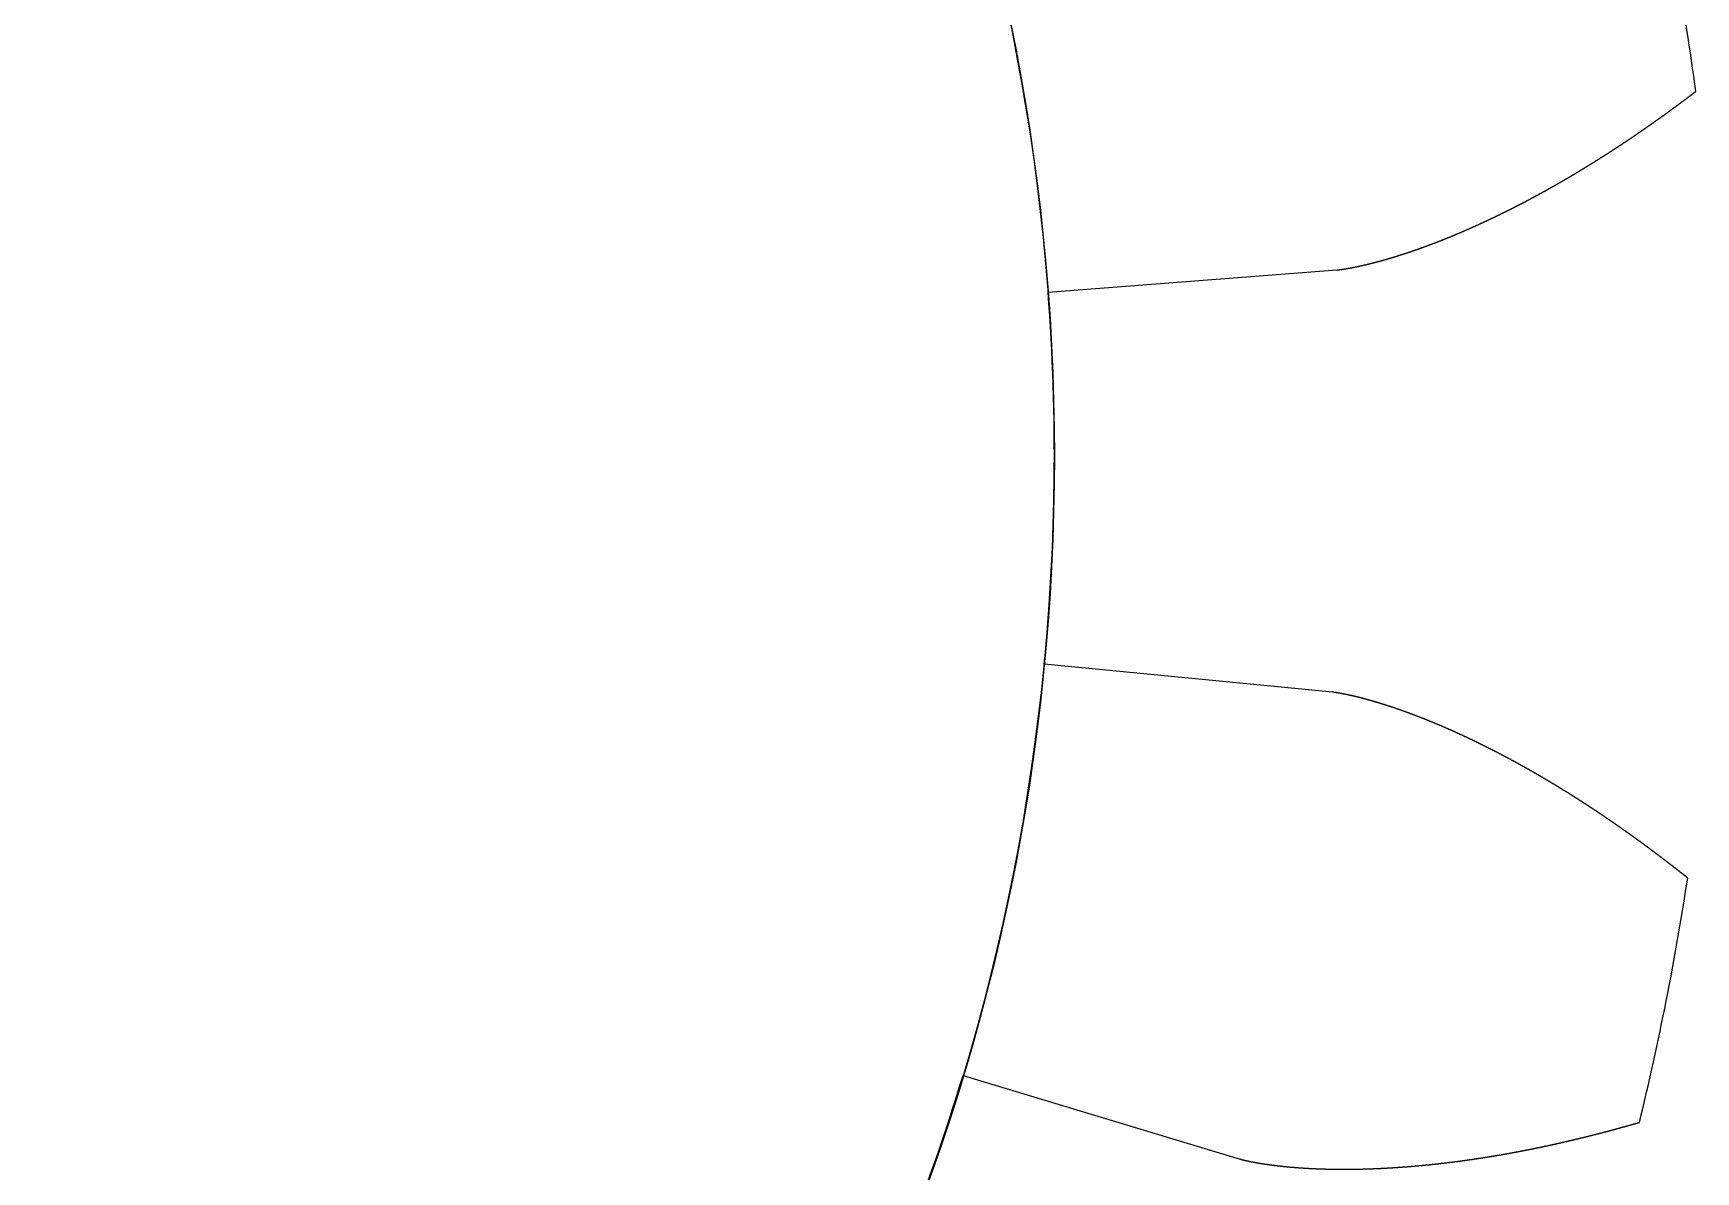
# Model space of a CAD drawing. Header units: centimetres. Extents: x -25.1 to 37.5, y -51.5 to 12.5.
# Drawn here: x 15.655 to 16.639, y -40.523 to -39.85 of the extents above; entities that cross this region are included whole.
import ezdxf

# ---------------------------------------------------------------- set-up
doc = ezdxf.new("R2010")
doc.units = ezdxf.units.CM
doc.header["$MEASUREMENT"] = 0
for name, color, linetype in [('robot assembler v21_Sketch67', 7, 'Continuous'), ('robot assembler v21_Sketch68', 7, 'Continuous'), ('robot assembler v21_Sketch69', 7, 'Continuous'), ('robot assembler v21_Sketch72', 7, 'Continuous')]:
    doc.layers.add(name, color=color, linetype=linetype)

msp = doc.modelspace()

# ---------------------------------------------------------------- linework, layer by layer
at = {"layer": 'robot assembler v21_Sketch67'}
for p, q in [((16.25603, -40.00292, 50.1), (16.42689, -39.98981, 50.1)), ((16.42689, -39.98981, 50.1), (16.42699, -39.9898, 50.1)), ((16.42433, -40.23965, 50.1), (16.25377, -40.22303, 50.1)), ((16.42443, -40.23966, 50.1), (16.42433, -40.23965, 50.1)), ((16.20567, -40.46646, 50.1), (16.36974, -40.51596, 50.1)), ((16.36974, -40.51596, 50.1), (16.36983, -40.51599, 50.1))]:
    msp.add_line(p, q, dxfattribs=at)
msp.add_circle((14.991, -40.1, 50.1), 1.26875, dxfattribs=at)
for radius, start, end in [(1.6625, 7.45983, 12.54017), (1.26875, 354.43534, 4.38819), (1.6625, 346.28336, 351.3637), (1.26875, 333.25887, 343.21172)]:
    msp.add_arc((14.991, -40.1, 50.1), radius, start, end, dxfattribs=at)
for points in [[(16.42699, -39.9898, 50.1), (16.427, -39.9898, 50.1), (16.42703, -39.9898, 50.1), (16.42707, -39.9898, 50.1), (16.42713, -39.98979, 50.1), (16.42722, -39.98978, 50.1), (16.42733, -39.98977, 50.1), (16.42745, -39.98976, 50.1), (16.42759, -39.98974, 50.1), (16.42774, -39.98973, 50.1), (16.4279, -39.98971, 50.1), (16.42808, -39.98969, 50.1), (16.42826, -39.98967, 50.1), (16.42847, -39.98964, 50.1), (16.42868, -39.98961, 50.1), (16.42891, -39.98959, 50.1), (16.42915, -39.98955, 50.1), (16.4294, -39.98952, 50.1), (16.42966, -39.98948, 50.1), (16.42994, -39.98944, 50.1), (16.43023, -39.9894, 50.1), (16.43052, -39.98936, 50.1), (16.43083, -39.98931, 50.1), (16.43115, -39.98926, 50.1), (16.43149, -39.98921, 50.1), (16.43183, -39.98916, 50.1), (16.43218, -39.9891, 50.1), (16.43255, -39.98904, 50.1), (16.43292, -39.98898, 50.1), (16.43331, -39.98891, 50.1), (16.4337, -39.98884, 50.1), (16.4341, -39.98877, 50.1), (16.43452, -39.98869, 50.1), (16.43494, -39.98862, 50.1), (16.43538, -39.98853, 50.1), (16.43582, -39.98845, 50.1), (16.43628, -39.98836, 50.1), (16.43674, -39.98827, 50.1), (16.43721, -39.98818, 50.1), (16.43769, -39.98808, 50.1), (16.43818, -39.98798, 50.1), (16.43868, -39.98788, 50.1), (16.43919, -39.98777, 50.1), (16.4397, -39.98766, 50.1), (16.44023, -39.98755, 50.1), (16.44076, -39.98743, 50.1), (16.4413, -39.98731, 50.1), (16.44185, -39.98719, 50.1), (16.44241, -39.98706, 50.1), (16.44297, -39.98693, 50.1), (16.44355, -39.9868, 50.1), (16.44413, -39.98666, 50.1), (16.44472, -39.98652, 50.1), (16.44532, -39.98638, 50.1), (16.44592, -39.98623, 50.1), (16.44654, -39.98608, 50.1), (16.44716, -39.98593, 50.1), (16.44778, -39.98577, 50.1), (16.44842, -39.98561, 50.1), (16.44906, -39.98544, 50.1), (16.44971, -39.98527, 50.1), (16.45037, -39.9851, 50.1), (16.45103, -39.98492, 50.1), (16.4517, -39.98474, 50.1), (16.45238, -39.98456, 50.1), (16.45307, -39.98437, 50.1), (16.45376, -39.98418, 50.1), (16.45446, -39.98398, 50.1), (16.45516, -39.98378, 50.1), (16.45587, -39.98358, 50.1), (16.45659, -39.98337, 50.1), (16.45731, -39.98316, 50.1), (16.45804, -39.98294, 50.1), (16.45878, -39.98273, 50.1), (16.45952, -39.9825, 50.1), (16.46027, -39.98228, 50.1), (16.46103, -39.98205, 50.1), (16.46179, -39.98181, 50.1), (16.46256, -39.98157, 50.1), (16.46333, -39.98133, 50.1), (16.46411, -39.98108, 50.1), (16.4649, -39.98083, 50.1), (16.46569, -39.98058, 50.1), (16.46649, -39.98032, 50.1), (16.46729, -39.98006, 50.1), (16.4681, -39.97979, 50.1), (16.46891, -39.97952, 50.1), (16.46973, -39.97925, 50.1), (16.47055, -39.97897, 50.1), (16.47138, -39.97869, 50.1), (16.47222, -39.9784, 50.1), (16.47306, -39.97811, 50.1), (16.47391, -39.97782, 50.1), (16.47476, -39.97752, 50.1), (16.47561, -39.97721, 50.1), (16.47648, -39.97691, 50.1), (16.47734, -39.9766, 50.1), (16.47821, -39.97628, 50.1), (16.47909, -39.97596, 50.1), (16.47997, -39.97564, 50.1), (16.48086, -39.97531, 50.1), (16.48175, -39.97498, 50.1), (16.48265, -39.97464, 50.1), (16.48355, -39.9743, 50.1), (16.48445, -39.97396, 50.1), (16.48536, -39.97361, 50.1), (16.48628, -39.97325, 50.1), (16.4872, -39.9729, 50.1), (16.48812, -39.97254, 50.1), (16.48905, -39.97217, 50.1), (16.48998, -39.9718, 50.1), (16.49092, -39.97142, 50.1), (16.49186, -39.97105, 50.1), (16.49281, -39.97066, 50.1), (16.49376, -39.97028, 50.1), (16.49471, -39.96988, 50.1), (16.49567, -39.96949, 50.1), (16.49663, -39.96909, 50.1), (16.4976, -39.96868, 50.1), (16.49857, -39.96828, 50.1), (16.49955, -39.96786, 50.1), (16.50053, -39.96745, 50.1), (16.50151, -39.96702, 50.1), (16.5025, -39.9666, 50.1), (16.50349, -39.96617, 50.1), (16.50448, -39.96573, 50.1), (16.50548, -39.96529, 50.1), (16.50648, -39.96485, 50.1), (16.50749, -39.9644, 50.1), (16.5085, -39.96395, 50.1), (16.50951, -39.9635, 50.1), (16.51053, -39.96303, 50.1), (16.51155, -39.96257, 50.1), (16.51257, -39.9621, 50.1), (16.5136, -39.96163, 50.1), (16.51463, -39.96115, 50.1), (16.51567, -39.96067, 50.1), (16.51671, -39.96018, 50.1), (16.51775, -39.95969, 50.1), (16.51879, -39.95919, 50.1), (16.51984, -39.95869, 50.1), (16.52089, -39.95819, 50.1), (16.52195, -39.95768, 50.1), (16.52301, -39.95716, 50.1), (16.52407, -39.95665, 50.1), (16.52514, -39.95612, 50.1), (16.5262, -39.9556, 50.1), (16.52727, -39.95507, 50.1), (16.52835, -39.95453, 50.1), (16.52943, -39.95399, 50.1), (16.53051, -39.95344, 50.1), (16.53159, -39.9529, 50.1), (16.53268, -39.95234, 50.1), (16.53377, -39.95178, 50.1), (16.53486, -39.95122, 50.1), (16.53595, -39.95066, 50.1), (16.53705, -39.95008, 50.1), (16.53815, -39.94951, 50.1), (16.53926, -39.94893, 50.1), (16.54036, -39.94834, 50.1), (16.54147, -39.94775, 50.1), (16.54258, -39.94716, 50.1), (16.5437, -39.94656, 50.1), (16.54481, -39.94596, 50.1), (16.54593, -39.94535, 50.1), (16.54706, -39.94474, 50.1), (16.54818, -39.94413, 50.1), (16.54931, -39.94351, 50.1), (16.55044, -39.94288, 50.1), (16.55157, -39.94225, 50.1), (16.55271, -39.94162, 50.1), (16.55385, -39.94098, 50.1), (16.55499, -39.94034, 50.1), (16.55613, -39.93969, 50.1), (16.55727, -39.93904, 50.1), (16.55842, -39.93838, 50.1), (16.55957, -39.93772, 50.1), (16.56072, -39.93706, 50.1), (16.56188, -39.93639, 50.1), (16.56303, -39.93571, 50.1), (16.56419, -39.93503, 50.1), (16.56535, -39.93435, 50.1), (16.56651, -39.93366, 50.1), (16.56768, -39.93297, 50.1), (16.56885, -39.93227, 50.1), (16.57002, -39.93157, 50.1), (16.57119, -39.93087, 50.1), (16.57236, -39.93015, 50.1), (16.57354, -39.92944, 50.1), (16.57471, -39.92872, 50.1), (16.57589, -39.928, 50.1), (16.57708, -39.92727, 50.1), (16.57826, -39.92654, 50.1), (16.57944, -39.9258, 50.1), (16.58063, -39.92506, 50.1), (16.58182, -39.92431, 50.1), (16.58301, -39.92356, 50.1), (16.5842, -39.9228, 50.1), (16.5854, -39.92204, 50.1), (16.5866, -39.92128, 50.1), (16.58779, -39.92051, 50.1), (16.58899, -39.91974, 50.1), (16.59019, -39.91896, 50.1), (16.5914, -39.91818, 50.1), (16.5926, -39.91739, 50.1), (16.59381, -39.9166, 50.1), (16.59502, -39.9158, 50.1), (16.59623, -39.915, 50.1), (16.59744, -39.9142, 50.1), (16.59865, -39.91339, 50.1), (16.59987, -39.91258, 50.1), (16.60108, -39.91176, 50.1), (16.6023, -39.91093, 50.1), (16.60352, -39.91011, 50.1), (16.60474, -39.90927, 50.1), (16.60596, -39.90844, 50.1), (16.60718, -39.9076, 50.1), (16.60841, -39.90675, 50.1), (16.60964, -39.9059, 50.1), (16.61086, -39.90505, 50.1), (16.61209, -39.90419, 50.1), (16.61332, -39.90333, 50.1), (16.61455, -39.90246, 50.1), (16.61579, -39.90159, 50.1), (16.61702, -39.90071, 50.1), (16.61825, -39.89983, 50.1), (16.61949, -39.89894, 50.1), (16.62073, -39.89805, 50.1), (16.62197, -39.89716, 50.1), (16.62321, -39.89626, 50.1), (16.62445, -39.89535, 50.1), (16.62569, -39.89444, 50.1), (16.62693, -39.89353, 50.1), (16.62818, -39.89261, 50.1), (16.62942, -39.89169, 50.1), (16.63067, -39.89077, 50.1), (16.63192, -39.88984, 50.1), (16.63317, -39.8889, 50.1), (16.63442, -39.88796, 50.1), (16.63567, -39.88702, 50.1), (16.63692, -39.88607, 50.1), (16.63792, -39.88531, 50.1), (16.63867, -39.88473, 50.1), (16.63917, -39.88435, 50.1), (16.63942, -39.88416, 50.1)], [(16.63465, -40.34964, 50.1), (16.6344, -40.34945, 50.1), (16.6339, -40.34905, 50.1), (16.63316, -40.34846, 50.1), (16.63218, -40.34768, 50.1), (16.63095, -40.34671, 50.1), (16.62972, -40.34574, 50.1), (16.62849, -40.34477, 50.1), (16.62726, -40.34381, 50.1), (16.62603, -40.34286, 50.1), (16.6248, -40.3419, 50.1), (16.62358, -40.34096, 50.1), (16.62235, -40.34001, 50.1), (16.62113, -40.33908, 50.1), (16.6199, -40.33814, 50.1), (16.61868, -40.33721, 50.1), (16.61746, -40.33629, 50.1), (16.61624, -40.33537, 50.1), (16.61502, -40.33445, 50.1), (16.6138, -40.33354, 50.1), (16.61259, -40.33264, 50.1), (16.61137, -40.33173, 50.1), (16.61015, -40.33084, 50.1), (16.60894, -40.32994, 50.1), (16.60773, -40.32905, 50.1), (16.60652, -40.32817, 50.1), (16.60531, -40.32729, 50.1), (16.6041, -40.32642, 50.1), (16.60289, -40.32555, 50.1), (16.60169, -40.32468, 50.1), (16.60048, -40.32382, 50.1), (16.59928, -40.32296, 50.1), (16.59808, -40.32211, 50.1), (16.59688, -40.32126, 50.1), (16.59568, -40.32042, 50.1), (16.59448, -40.31958, 50.1), (16.59329, -40.31875, 50.1), (16.59209, -40.31792, 50.1), (16.5909, -40.31709, 50.1), (16.58971, -40.31627, 50.1), (16.58852, -40.31545, 50.1), (16.58733, -40.31464, 50.1), (16.58614, -40.31384, 50.1), (16.58496, -40.31303, 50.1), (16.58377, -40.31224, 50.1), (16.58259, -40.31144, 50.1), (16.58141, -40.31065, 50.1), (16.58023, -40.30987, 50.1), (16.57905, -40.30909, 50.1), (16.57788, -40.30831, 50.1), (16.5767, -40.30754, 50.1), (16.57553, -40.30678, 50.1), (16.57436, -40.30602, 50.1), (16.57319, -40.30526, 50.1), (16.57203, -40.30451, 50.1), (16.57086, -40.30376, 50.1), (16.5697, -40.30302, 50.1), (16.56854, -40.30228, 50.1), (16.56738, -40.30154, 50.1), (16.56623, -40.30081, 50.1), (16.56507, -40.30009, 50.1), (16.56392, -40.29937, 50.1), (16.56277, -40.29865, 50.1), (16.56162, -40.29794, 50.1), (16.56047, -40.29723, 50.1), (16.55933, -40.29653, 50.1), (16.55819, -40.29583, 50.1), (16.55705, -40.29514, 50.1), (16.55591, -40.29445, 50.1), (16.55477, -40.29377, 50.1), (16.55364, -40.29309, 50.1), (16.55251, -40.29241, 50.1), (16.55138, -40.29174, 50.1), (16.55025, -40.29108, 50.1), (16.54913, -40.29041, 50.1), (16.54801, -40.28976, 50.1), (16.54689, -40.2891, 50.1), (16.54577, -40.28846, 50.1), (16.54465, -40.28781, 50.1), (16.54354, -40.28717, 50.1), (16.54243, -40.28654, 50.1), (16.54132, -40.28591, 50.1), (16.54022, -40.28528, 50.1), (16.53912, -40.28466, 50.1), (16.53802, -40.28405, 50.1), (16.53692, -40.28344, 50.1), (16.53583, -40.28283, 50.1), (16.53474, -40.28223, 50.1), (16.53365, -40.28163, 50.1), (16.53256, -40.28103, 50.1), (16.53148, -40.28044, 50.1), (16.5304, -40.27986, 50.1), (16.52932, -40.27928, 50.1), (16.52824, -40.2787, 50.1), (16.52717, -40.27813, 50.1), (16.5261, -40.27757, 50.1), (16.52504, -40.277, 50.1), (16.52397, -40.27645, 50.1), (16.52291, -40.27589, 50.1), (16.52186, -40.27535, 50.1), (16.5208, -40.2748, 50.1), (16.51975, -40.27426, 50.1), (16.51871, -40.27373, 50.1), (16.51766, -40.2732, 50.1), (16.51662, -40.27267, 50.1), (16.51558, -40.27215, 50.1), (16.51455, -40.27163, 50.1), (16.51351, -40.27112, 50.1), (16.51249, -40.27061, 50.1), (16.51146, -40.27011, 50.1), (16.51044, -40.26961, 50.1), (16.50942, -40.26911, 50.1), (16.50841, -40.26862, 50.1), (16.5074, -40.26814, 50.1), (16.50639, -40.26765, 50.1), (16.50539, -40.26718, 50.1), (16.50438, -40.2667, 50.1), (16.50339, -40.26624, 50.1), (16.50239, -40.26577, 50.1), (16.50141, -40.26531, 50.1), (16.50042, -40.26486, 50.1), (16.49944, -40.26441, 50.1), (16.49846, -40.26396, 50.1), (16.49749, -40.26352, 50.1), (16.49652, -40.26308, 50.1), (16.49555, -40.26265, 50.1), (16.49459, -40.26222, 50.1), (16.49363, -40.2618, 50.1), (16.49267, -40.26138, 50.1), (16.49172, -40.26096, 50.1), (16.49078, -40.26055, 50.1), (16.48984, -40.26014, 50.1), (16.4889, -40.25974, 50.1), (16.48796, -40.25934, 50.1), (16.48703, -40.25895, 50.1), (16.48611, -40.25856, 50.1), (16.48519, -40.25818, 50.1), (16.48427, -40.2578, 50.1), (16.48336, -40.25742, 50.1), (16.48245, -40.25705, 50.1), (16.48155, -40.25668, 50.1), (16.48065, -40.25632, 50.1), (16.47976, -40.25596, 50.1), (16.47887, -40.2556, 50.1), (16.47798, -40.25525, 50.1), (16.47711, -40.25491, 50.1), (16.47623, -40.25457, 50.1), (16.47536, -40.25423, 50.1), (16.4745, -40.2539, 50.1), (16.47364, -40.25357, 50.1), (16.47278, -40.25324, 50.1), (16.47193, -40.25292, 50.1), (16.47109, -40.2526, 50.1), (16.47025, -40.25229, 50.1), (16.46941, -40.25198, 50.1), (16.46858, -40.25168, 50.1), (16.46776, -40.25138, 50.1), (16.46694, -40.25109, 50.1), (16.46612, -40.2508, 50.1), (16.46532, -40.25051, 50.1), (16.46451, -40.25023, 50.1), (16.46372, -40.24995, 50.1), (16.46293, -40.24967, 50.1), (16.46214, -40.2494, 50.1), (16.46136, -40.24914, 50.1), (16.46059, -40.24887, 50.1), (16.45982, -40.24862, 50.1), (16.45905, -40.24836, 50.1), (16.4583, -40.24811, 50.1), (16.45755, -40.24787, 50.1), (16.4568, -40.24762, 50.1), (16.45606, -40.24739, 50.1), (16.45533, -40.24715, 50.1), (16.45461, -40.24692, 50.1), (16.45389, -40.2467, 50.1), (16.45317, -40.24648, 50.1), (16.45247, -40.24626, 50.1), (16.45176, -40.24604, 50.1), (16.45107, -40.24583, 50.1), (16.45038, -40.24563, 50.1), (16.4497, -40.24543, 50.1), (16.44903, -40.24523, 50.1), (16.44836, -40.24503, 50.1), (16.4477, -40.24484, 50.1), (16.44705, -40.24466, 50.1), (16.4464, -40.24447, 50.1), (16.44576, -40.24429, 50.1), (16.44513, -40.24412, 50.1), (16.44451, -40.24395, 50.1), (16.44389, -40.24378, 50.1), (16.44328, -40.24362, 50.1), (16.44268, -40.24346, 50.1), (16.44208, -40.2433, 50.1), (16.4415, -40.24315, 50.1), (16.44092, -40.243, 50.1), (16.44035, -40.24285, 50.1), (16.43978, -40.24271, 50.1), (16.43923, -40.24257, 50.1), (16.43868, -40.24244, 50.1), (16.43814, -40.24231, 50.1), (16.43761, -40.24218, 50.1), (16.43709, -40.24206, 50.1), (16.43658, -40.24194, 50.1), (16.43607, -40.24182, 50.1), (16.43557, -40.24171, 50.1), (16.43509, -40.2416, 50.1), (16.43461, -40.24149, 50.1), (16.43414, -40.24139, 50.1), (16.43368, -40.24129, 50.1), (16.43323, -40.24119, 50.1), (16.43279, -40.2411, 50.1), (16.43235, -40.24101, 50.1), (16.43193, -40.24092, 50.1), (16.43152, -40.24084, 50.1), (16.43111, -40.24076, 50.1), (16.43072, -40.24068, 50.1), (16.43034, -40.24061, 50.1), (16.42996, -40.24054, 50.1), (16.4296, -40.24047, 50.1), (16.42925, -40.2404, 50.1), (16.42891, -40.24034, 50.1), (16.42858, -40.24028, 50.1), (16.42826, -40.24023, 50.1), (16.42795, -40.24017, 50.1), (16.42765, -40.24012, 50.1), (16.42737, -40.24008, 50.1), (16.42709, -40.24003, 50.1), (16.42683, -40.23999, 50.1), (16.42658, -40.23995, 50.1), (16.42634, -40.23991, 50.1), (16.42611, -40.23988, 50.1), (16.4259, -40.23985, 50.1), (16.4257, -40.23982, 50.1), (16.42551, -40.23979, 50.1), (16.42533, -40.23977, 50.1), (16.42517, -40.23975, 50.1), (16.42502, -40.23973, 50.1), (16.42489, -40.23971, 50.1), (16.42476, -40.2397, 50.1), (16.42466, -40.23968, 50.1), (16.42457, -40.23967, 50.1), (16.4245, -40.23967, 50.1), (16.42446, -40.23966, 50.1), (16.42444, -40.23966, 50.1), (16.42443, -40.23966, 50.1)], [(16.36983, -40.51599, 50.1), (16.36984, -40.51599, 50.1), (16.36986, -40.516, 50.1), (16.3699, -40.51601, 50.1), (16.36996, -40.51602, 50.1), (16.37005, -40.51605, 50.1), (16.37016, -40.51608, 50.1), (16.37028, -40.51611, 50.1), (16.37041, -40.51615, 50.1), (16.37055, -40.51618, 50.1), (16.37071, -40.51623, 50.1), (16.37088, -40.51627, 50.1), (16.37107, -40.51632, 50.1), (16.37126, -40.51637, 50.1), (16.37147, -40.51642, 50.1), (16.3717, -40.51648, 50.1), (16.37193, -40.51653, 50.1), (16.37218, -40.51659, 50.1), (16.37244, -40.51665, 50.1), (16.37271, -40.51672, 50.1), (16.37299, -40.51678, 50.1), (16.37328, -40.51685, 50.1), (16.37359, -40.51692, 50.1), (16.37391, -40.51699, 50.1), (16.37423, -40.51706, 50.1), (16.37457, -40.51713, 50.1), (16.37492, -40.5172, 50.1), (16.37529, -40.51728, 50.1), (16.37566, -40.51736, 50.1), (16.37604, -40.51743, 50.1), (16.37643, -40.51751, 50.1), (16.37684, -40.51759, 50.1), (16.37725, -40.51767, 50.1), (16.37767, -40.51775, 50.1), (16.37811, -40.51783, 50.1), (16.37855, -40.51792, 50.1), (16.37901, -40.518, 50.1), (16.37947, -40.51808, 50.1), (16.37994, -40.51816, 50.1), (16.38043, -40.51825, 50.1), (16.38092, -40.51833, 50.1), (16.38142, -40.51841, 50.1), (16.38193, -40.5185, 50.1), (16.38245, -40.51858, 50.1), (16.38298, -40.51867, 50.1), (16.38352, -40.51875, 50.1), (16.38407, -40.51883, 50.1), (16.38463, -40.51892, 50.1), (16.38519, -40.519, 50.1), (16.38577, -40.51909, 50.1), (16.38635, -40.51917, 50.1), (16.38694, -40.51925, 50.1), (16.38755, -40.51933, 50.1), (16.38816, -40.51941, 50.1), (16.38877, -40.51949, 50.1), (16.3894, -40.51958, 50.1), (16.39003, -40.51965, 50.1), (16.39068, -40.51973, 50.1), (16.39133, -40.51981, 50.1), (16.39199, -40.51989, 50.1), (16.39265, -40.51997, 50.1), (16.39333, -40.52004, 50.1), (16.39401, -40.52012, 50.1), (16.3947, -40.52019, 50.1), (16.3954, -40.52026, 50.1), (16.39611, -40.52034, 50.1), (16.39682, -40.52041, 50.1), (16.39754, -40.52048, 50.1), (16.39827, -40.52055, 50.1), (16.39901, -40.52061, 50.1), (16.39975, -40.52068, 50.1), (16.4005, -40.52074, 50.1), (16.40126, -40.52081, 50.1), (16.40203, -40.52087, 50.1), (16.4028, -40.52093, 50.1), (16.40358, -40.52099, 50.1), (16.40437, -40.52105, 50.1), (16.40517, -40.52111, 50.1), (16.40597, -40.52116, 50.1), (16.40678, -40.52121, 50.1), (16.40759, -40.52127, 50.1), (16.40842, -40.52132, 50.1), (16.40925, -40.52137, 50.1), (16.41008, -40.52141, 50.1), (16.41092, -40.52146, 50.1), (16.41177, -40.5215, 50.1), (16.41263, -40.52154, 50.1), (16.41349, -40.52158, 50.1), (16.41436, -40.52162, 50.1), (16.41524, -40.52166, 50.1), (16.41612, -40.52169, 50.1), (16.41701, -40.52173, 50.1), (16.41791, -40.52176, 50.1), (16.41881, -40.52179, 50.1), (16.41972, -40.52181, 50.1), (16.42063, -40.52184, 50.1), (16.42155, -40.52186, 50.1), (16.42248, -40.52188, 50.1), (16.42341, -40.5219, 50.1), (16.42435, -40.52192, 50.1), (16.4253, -40.52193, 50.1), (16.42625, -40.52194, 50.1), (16.4272, -40.52195, 50.1), (16.42817, -40.52196, 50.1), (16.42914, -40.52197, 50.1), (16.43011, -40.52197, 50.1), (16.43109, -40.52197, 50.1), (16.43208, -40.52197, 50.1), (16.43307, -40.52197, 50.1), (16.43407, -40.52196, 50.1), (16.43507, -40.52195, 50.1), (16.43608, -40.52194, 50.1), (16.43709, -40.52193, 50.1), (16.43811, -40.52191, 50.1), (16.43914, -40.5219, 50.1), (16.44017, -40.52188, 50.1), (16.44121, -40.52185, 50.1), (16.44225, -40.52183, 50.1), (16.4433, -40.5218, 50.1), (16.44435, -40.52177, 50.1), (16.44541, -40.52174, 50.1), (16.44647, -40.5217, 50.1), (16.44754, -40.52166, 50.1), (16.44862, -40.52162, 50.1), (16.4497, -40.52158, 50.1), (16.45078, -40.52153, 50.1), (16.45187, -40.52149, 50.1), (16.45297, -40.52143, 50.1), (16.45407, -40.52138, 50.1), (16.45517, -40.52132, 50.1), (16.45628, -40.52126, 50.1), (16.4574, -40.5212, 50.1), (16.45852, -40.52114, 50.1), (16.45964, -40.52107, 50.1), (16.46077, -40.521, 50.1), (16.46191, -40.52093, 50.1), (16.46304, -40.52085, 50.1), (16.46419, -40.52077, 50.1), (16.46534, -40.52069, 50.1), (16.46649, -40.5206, 50.1), (16.46765, -40.52052, 50.1), (16.46881, -40.52043, 50.1), (16.46998, -40.52033, 50.1), (16.47115, -40.52024, 50.1), (16.47233, -40.52014, 50.1), (16.47351, -40.52003, 50.1), (16.4747, -40.51993, 50.1), (16.47589, -40.51982, 50.1), (16.47708, -40.51971, 50.1), (16.47828, -40.51959, 50.1), (16.47949, -40.51948, 50.1), (16.4807, -40.51936, 50.1), (16.48191, -40.51923, 50.1), (16.48313, -40.51911, 50.1), (16.48435, -40.51898, 50.1), (16.48557, -40.51884, 50.1), (16.4868, -40.51871, 50.1), (16.48804, -40.51857, 50.1), (16.48928, -40.51843, 50.1), (16.49052, -40.51828, 50.1), (16.49177, -40.51813, 50.1), (16.49302, -40.51798, 50.1), (16.49427, -40.51782, 50.1), (16.49553, -40.51767, 50.1), (16.4968, -40.51751, 50.1), (16.49807, -40.51734, 50.1), (16.49934, -40.51717, 50.1), (16.50061, -40.517, 50.1), (16.50189, -40.51683, 50.1), (16.50318, -40.51665, 50.1), (16.50446, -40.51647, 50.1), (16.50575, -40.51628, 50.1), (16.50705, -40.5161, 50.1), (16.50835, -40.51591, 50.1), (16.50965, -40.51571, 50.1), (16.51096, -40.51551, 50.1), (16.51227, -40.51531, 50.1), (16.51358, -40.51511, 50.1), (16.5149, -40.5149, 50.1), (16.51622, -40.51469, 50.1), (16.51755, -40.51448, 50.1), (16.51888, -40.51426, 50.1), (16.52021, -40.51404, 50.1), (16.52155, -40.51381, 50.1), (16.52289, -40.51358, 50.1), (16.52423, -40.51335, 50.1), (16.52558, -40.51312, 50.1), (16.52693, -40.51288, 50.1), (16.52828, -40.51264, 50.1), (16.52964, -40.51239, 50.1), (16.531, -40.51214, 50.1), (16.53237, -40.51189, 50.1), (16.53374, -40.51164, 50.1), (16.53511, -40.51138, 50.1), (16.53648, -40.51111, 50.1), (16.53786, -40.51085, 50.1), (16.53924, -40.51058, 50.1), (16.54063, -40.5103, 50.1), (16.54202, -40.51003, 50.1), (16.54341, -40.50975, 50.1), (16.5448, -40.50946, 50.1), (16.5462, -40.50917, 50.1), (16.5476, -40.50888, 50.1), (16.54901, -40.50859, 50.1), (16.55042, -40.50829, 50.1), (16.55183, -40.50799, 50.1), (16.55324, -40.50768, 50.1), (16.55466, -40.50737, 50.1), (16.55608, -40.50706, 50.1), (16.5575, -40.50674, 50.1), (16.55893, -40.50642, 50.1), (16.56036, -40.5061, 50.1), (16.56179, -40.50577, 50.1), (16.56323, -40.50544, 50.1), (16.56466, -40.50511, 50.1), (16.56611, -40.50477, 50.1), (16.56755, -40.50442, 50.1), (16.569, -40.50408, 50.1), (16.57045, -40.50373, 50.1), (16.5719, -40.50338, 50.1), (16.57336, -40.50302, 50.1), (16.57482, -40.50266, 50.1), (16.57628, -40.50229, 50.1), (16.57774, -40.50193, 50.1), (16.57921, -40.50155, 50.1), (16.58068, -40.50118, 50.1), (16.58215, -40.5008, 50.1), (16.58363, -40.50042, 50.1), (16.58511, -40.50003, 50.1), (16.58659, -40.49964, 50.1), (16.58807, -40.49924, 50.1), (16.58956, -40.49885, 50.1), (16.59105, -40.49844, 50.1), (16.59254, -40.49804, 50.1), (16.59403, -40.49763, 50.1), (16.59553, -40.49721, 50.1), (16.59703, -40.4968, 50.1), (16.59853, -40.49638, 50.1), (16.60004, -40.49595, 50.1), (16.60154, -40.49552, 50.1), (16.60305, -40.49509, 50.1), (16.60426, -40.49474, 50.1), (16.60517, -40.49448, 50.1), (16.60578, -40.4943, 50.1), (16.60608, -40.49421, 50.1)]]:
    msp.add_open_spline(points, degree=5, dxfattribs=at)
at = {"layer": 'robot assembler v21_Sketch68'}
for p, q in [((16.25603, -40.00292, 50.1), (16.42689, -39.98981, 50.1)), ((16.42689, -39.98981, 50.1), (16.42699, -39.9898, 50.1)), ((16.42433, -40.23965, 50.1), (16.25377, -40.22303, 50.1)), ((16.42443, -40.23966, 50.1), (16.42433, -40.23965, 50.1)), ((16.20567, -40.46646, 50.1), (16.36974, -40.51596, 50.1)), ((16.36974, -40.51596, 50.1), (16.36983, -40.51599, 50.1))]:
    msp.add_line(p, q, dxfattribs=at)
msp.add_circle((14.991, -40.1, 50.1), 1.26875, dxfattribs=at)
for radius, start, end in [(1.6625, 7.45983, 12.54017), (1.26875, 354.43534, 4.38819), (1.6625, 346.28336, 351.3637), (1.26875, 333.25887, 343.21172)]:
    msp.add_arc((14.991, -40.1, 50.1), radius, start, end, dxfattribs=at)
for points in [[(16.42699, -39.9898, 50.1), (16.427, -39.9898, 50.1), (16.42703, -39.9898, 50.1), (16.42707, -39.9898, 50.1), (16.42713, -39.98979, 50.1), (16.42722, -39.98978, 50.1), (16.42733, -39.98977, 50.1), (16.42745, -39.98976, 50.1), (16.42759, -39.98974, 50.1), (16.42774, -39.98973, 50.1), (16.4279, -39.98971, 50.1), (16.42808, -39.98969, 50.1), (16.42826, -39.98967, 50.1), (16.42847, -39.98964, 50.1), (16.42868, -39.98961, 50.1), (16.42891, -39.98959, 50.1), (16.42915, -39.98955, 50.1), (16.4294, -39.98952, 50.1), (16.42966, -39.98948, 50.1), (16.42994, -39.98944, 50.1), (16.43023, -39.9894, 50.1), (16.43052, -39.98936, 50.1), (16.43083, -39.98931, 50.1), (16.43115, -39.98926, 50.1), (16.43149, -39.98921, 50.1), (16.43183, -39.98916, 50.1), (16.43218, -39.9891, 50.1), (16.43255, -39.98904, 50.1), (16.43292, -39.98898, 50.1), (16.43331, -39.98891, 50.1), (16.4337, -39.98884, 50.1), (16.4341, -39.98877, 50.1), (16.43452, -39.98869, 50.1), (16.43494, -39.98862, 50.1), (16.43538, -39.98853, 50.1), (16.43582, -39.98845, 50.1), (16.43628, -39.98836, 50.1), (16.43674, -39.98827, 50.1), (16.43721, -39.98818, 50.1), (16.43769, -39.98808, 50.1), (16.43818, -39.98798, 50.1), (16.43868, -39.98788, 50.1), (16.43919, -39.98777, 50.1), (16.4397, -39.98766, 50.1), (16.44023, -39.98755, 50.1), (16.44076, -39.98743, 50.1), (16.4413, -39.98731, 50.1), (16.44185, -39.98719, 50.1), (16.44241, -39.98706, 50.1), (16.44297, -39.98693, 50.1), (16.44355, -39.9868, 50.1), (16.44413, -39.98666, 50.1), (16.44472, -39.98652, 50.1), (16.44532, -39.98638, 50.1), (16.44592, -39.98623, 50.1), (16.44654, -39.98608, 50.1), (16.44716, -39.98593, 50.1), (16.44778, -39.98577, 50.1), (16.44842, -39.98561, 50.1), (16.44906, -39.98544, 50.1), (16.44971, -39.98527, 50.1), (16.45037, -39.9851, 50.1), (16.45103, -39.98492, 50.1), (16.4517, -39.98474, 50.1), (16.45238, -39.98456, 50.1), (16.45307, -39.98437, 50.1), (16.45376, -39.98418, 50.1), (16.45446, -39.98398, 50.1), (16.45516, -39.98378, 50.1), (16.45587, -39.98358, 50.1), (16.45659, -39.98337, 50.1), (16.45731, -39.98316, 50.1), (16.45804, -39.98294, 50.1), (16.45878, -39.98273, 50.1), (16.45952, -39.9825, 50.1), (16.46027, -39.98228, 50.1), (16.46103, -39.98205, 50.1), (16.46179, -39.98181, 50.1), (16.46256, -39.98157, 50.1), (16.46333, -39.98133, 50.1), (16.46411, -39.98108, 50.1), (16.4649, -39.98083, 50.1), (16.46569, -39.98058, 50.1), (16.46649, -39.98032, 50.1), (16.46729, -39.98006, 50.1), (16.4681, -39.97979, 50.1), (16.46891, -39.97952, 50.1), (16.46973, -39.97925, 50.1), (16.47055, -39.97897, 50.1), (16.47138, -39.97869, 50.1), (16.47222, -39.9784, 50.1), (16.47306, -39.97811, 50.1), (16.47391, -39.97782, 50.1), (16.47476, -39.97752, 50.1), (16.47561, -39.97721, 50.1), (16.47648, -39.97691, 50.1), (16.47734, -39.9766, 50.1), (16.47821, -39.97628, 50.1), (16.47909, -39.97596, 50.1), (16.47997, -39.97564, 50.1), (16.48086, -39.97531, 50.1), (16.48175, -39.97498, 50.1), (16.48265, -39.97464, 50.1), (16.48355, -39.9743, 50.1), (16.48445, -39.97396, 50.1), (16.48536, -39.97361, 50.1), (16.48628, -39.97325, 50.1), (16.4872, -39.9729, 50.1), (16.48812, -39.97254, 50.1), (16.48905, -39.97217, 50.1), (16.48998, -39.9718, 50.1), (16.49092, -39.97142, 50.1), (16.49186, -39.97105, 50.1), (16.49281, -39.97066, 50.1), (16.49376, -39.97028, 50.1), (16.49471, -39.96988, 50.1), (16.49567, -39.96949, 50.1), (16.49663, -39.96909, 50.1), (16.4976, -39.96868, 50.1), (16.49857, -39.96828, 50.1), (16.49955, -39.96786, 50.1), (16.50053, -39.96745, 50.1), (16.50151, -39.96702, 50.1), (16.5025, -39.9666, 50.1), (16.50349, -39.96617, 50.1), (16.50448, -39.96573, 50.1), (16.50548, -39.96529, 50.1), (16.50648, -39.96485, 50.1), (16.50749, -39.9644, 50.1), (16.5085, -39.96395, 50.1), (16.50951, -39.9635, 50.1), (16.51053, -39.96303, 50.1), (16.51155, -39.96257, 50.1), (16.51257, -39.9621, 50.1), (16.5136, -39.96163, 50.1), (16.51463, -39.96115, 50.1), (16.51567, -39.96067, 50.1), (16.51671, -39.96018, 50.1), (16.51775, -39.95969, 50.1), (16.51879, -39.95919, 50.1), (16.51984, -39.95869, 50.1), (16.52089, -39.95819, 50.1), (16.52195, -39.95768, 50.1), (16.52301, -39.95716, 50.1), (16.52407, -39.95665, 50.1), (16.52514, -39.95612, 50.1), (16.5262, -39.9556, 50.1), (16.52727, -39.95507, 50.1), (16.52835, -39.95453, 50.1), (16.52943, -39.95399, 50.1), (16.53051, -39.95344, 50.1), (16.53159, -39.9529, 50.1), (16.53268, -39.95234, 50.1), (16.53377, -39.95178, 50.1), (16.53486, -39.95122, 50.1), (16.53595, -39.95066, 50.1), (16.53705, -39.95008, 50.1), (16.53815, -39.94951, 50.1), (16.53926, -39.94893, 50.1), (16.54036, -39.94834, 50.1), (16.54147, -39.94775, 50.1), (16.54258, -39.94716, 50.1), (16.5437, -39.94656, 50.1), (16.54481, -39.94596, 50.1), (16.54593, -39.94535, 50.1), (16.54706, -39.94474, 50.1), (16.54818, -39.94413, 50.1), (16.54931, -39.94351, 50.1), (16.55044, -39.94288, 50.1), (16.55157, -39.94225, 50.1), (16.55271, -39.94162, 50.1), (16.55385, -39.94098, 50.1), (16.55499, -39.94034, 50.1), (16.55613, -39.93969, 50.1), (16.55727, -39.93904, 50.1), (16.55842, -39.93838, 50.1), (16.55957, -39.93772, 50.1), (16.56072, -39.93706, 50.1), (16.56188, -39.93639, 50.1), (16.56303, -39.93571, 50.1), (16.56419, -39.93503, 50.1), (16.56535, -39.93435, 50.1), (16.56651, -39.93366, 50.1), (16.56768, -39.93297, 50.1), (16.56885, -39.93227, 50.1), (16.57002, -39.93157, 50.1), (16.57119, -39.93087, 50.1), (16.57236, -39.93015, 50.1), (16.57354, -39.92944, 50.1), (16.57471, -39.92872, 50.1), (16.57589, -39.928, 50.1), (16.57708, -39.92727, 50.1), (16.57826, -39.92654, 50.1), (16.57944, -39.9258, 50.1), (16.58063, -39.92506, 50.1), (16.58182, -39.92431, 50.1), (16.58301, -39.92356, 50.1), (16.5842, -39.9228, 50.1), (16.5854, -39.92204, 50.1), (16.5866, -39.92128, 50.1), (16.58779, -39.92051, 50.1), (16.58899, -39.91974, 50.1), (16.59019, -39.91896, 50.1), (16.5914, -39.91818, 50.1), (16.5926, -39.91739, 50.1), (16.59381, -39.9166, 50.1), (16.59502, -39.9158, 50.1), (16.59623, -39.915, 50.1), (16.59744, -39.9142, 50.1), (16.59865, -39.91339, 50.1), (16.59987, -39.91258, 50.1), (16.60108, -39.91176, 50.1), (16.6023, -39.91093, 50.1), (16.60352, -39.91011, 50.1), (16.60474, -39.90927, 50.1), (16.60596, -39.90844, 50.1), (16.60718, -39.9076, 50.1), (16.60841, -39.90675, 50.1), (16.60964, -39.9059, 50.1), (16.61086, -39.90505, 50.1), (16.61209, -39.90419, 50.1), (16.61332, -39.90333, 50.1), (16.61455, -39.90246, 50.1), (16.61579, -39.90159, 50.1), (16.61702, -39.90071, 50.1), (16.61825, -39.89983, 50.1), (16.61949, -39.89894, 50.1), (16.62073, -39.89805, 50.1), (16.62197, -39.89716, 50.1), (16.62321, -39.89626, 50.1), (16.62445, -39.89535, 50.1), (16.62569, -39.89444, 50.1), (16.62693, -39.89353, 50.1), (16.62818, -39.89261, 50.1), (16.62942, -39.89169, 50.1), (16.63067, -39.89077, 50.1), (16.63192, -39.88984, 50.1), (16.63317, -39.8889, 50.1), (16.63442, -39.88796, 50.1), (16.63567, -39.88702, 50.1), (16.63692, -39.88607, 50.1), (16.63792, -39.88531, 50.1), (16.63867, -39.88473, 50.1), (16.63917, -39.88435, 50.1), (16.63942, -39.88416, 50.1)], [(16.63465, -40.34964, 50.1), (16.6344, -40.34945, 50.1), (16.6339, -40.34905, 50.1), (16.63316, -40.34846, 50.1), (16.63218, -40.34768, 50.1), (16.63095, -40.34671, 50.1), (16.62972, -40.34574, 50.1), (16.62849, -40.34477, 50.1), (16.62726, -40.34381, 50.1), (16.62603, -40.34286, 50.1), (16.6248, -40.3419, 50.1), (16.62358, -40.34096, 50.1), (16.62235, -40.34001, 50.1), (16.62113, -40.33908, 50.1), (16.6199, -40.33814, 50.1), (16.61868, -40.33721, 50.1), (16.61746, -40.33629, 50.1), (16.61624, -40.33537, 50.1), (16.61502, -40.33445, 50.1), (16.6138, -40.33354, 50.1), (16.61259, -40.33264, 50.1), (16.61137, -40.33173, 50.1), (16.61015, -40.33084, 50.1), (16.60894, -40.32994, 50.1), (16.60773, -40.32905, 50.1), (16.60652, -40.32817, 50.1), (16.60531, -40.32729, 50.1), (16.6041, -40.32642, 50.1), (16.60289, -40.32555, 50.1), (16.60169, -40.32468, 50.1), (16.60048, -40.32382, 50.1), (16.59928, -40.32296, 50.1), (16.59808, -40.32211, 50.1), (16.59688, -40.32126, 50.1), (16.59568, -40.32042, 50.1), (16.59448, -40.31958, 50.1), (16.59329, -40.31875, 50.1), (16.59209, -40.31792, 50.1), (16.5909, -40.31709, 50.1), (16.58971, -40.31627, 50.1), (16.58852, -40.31545, 50.1), (16.58733, -40.31464, 50.1), (16.58614, -40.31384, 50.1), (16.58496, -40.31303, 50.1), (16.58377, -40.31224, 50.1), (16.58259, -40.31144, 50.1), (16.58141, -40.31065, 50.1), (16.58023, -40.30987, 50.1), (16.57905, -40.30909, 50.1), (16.57788, -40.30831, 50.1), (16.5767, -40.30754, 50.1), (16.57553, -40.30678, 50.1), (16.57436, -40.30602, 50.1), (16.57319, -40.30526, 50.1), (16.57203, -40.30451, 50.1), (16.57086, -40.30376, 50.1), (16.5697, -40.30302, 50.1), (16.56854, -40.30228, 50.1), (16.56738, -40.30154, 50.1), (16.56623, -40.30081, 50.1), (16.56507, -40.30009, 50.1), (16.56392, -40.29937, 50.1), (16.56277, -40.29865, 50.1), (16.56162, -40.29794, 50.1), (16.56047, -40.29723, 50.1), (16.55933, -40.29653, 50.1), (16.55819, -40.29583, 50.1), (16.55705, -40.29514, 50.1), (16.55591, -40.29445, 50.1), (16.55477, -40.29377, 50.1), (16.55364, -40.29309, 50.1), (16.55251, -40.29241, 50.1), (16.55138, -40.29174, 50.1), (16.55025, -40.29108, 50.1), (16.54913, -40.29041, 50.1), (16.54801, -40.28976, 50.1), (16.54689, -40.2891, 50.1), (16.54577, -40.28846, 50.1), (16.54465, -40.28781, 50.1), (16.54354, -40.28717, 50.1), (16.54243, -40.28654, 50.1), (16.54132, -40.28591, 50.1), (16.54022, -40.28528, 50.1), (16.53912, -40.28466, 50.1), (16.53802, -40.28405, 50.1), (16.53692, -40.28344, 50.1), (16.53583, -40.28283, 50.1), (16.53474, -40.28223, 50.1), (16.53365, -40.28163, 50.1), (16.53256, -40.28103, 50.1), (16.53148, -40.28044, 50.1), (16.5304, -40.27986, 50.1), (16.52932, -40.27928, 50.1), (16.52824, -40.2787, 50.1), (16.52717, -40.27813, 50.1), (16.5261, -40.27757, 50.1), (16.52504, -40.277, 50.1), (16.52397, -40.27645, 50.1), (16.52291, -40.27589, 50.1), (16.52186, -40.27535, 50.1), (16.5208, -40.2748, 50.1), (16.51975, -40.27426, 50.1), (16.51871, -40.27373, 50.1), (16.51766, -40.2732, 50.1), (16.51662, -40.27267, 50.1), (16.51558, -40.27215, 50.1), (16.51455, -40.27163, 50.1), (16.51351, -40.27112, 50.1), (16.51249, -40.27061, 50.1), (16.51146, -40.27011, 50.1), (16.51044, -40.26961, 50.1), (16.50942, -40.26911, 50.1), (16.50841, -40.26862, 50.1), (16.5074, -40.26814, 50.1), (16.50639, -40.26765, 50.1), (16.50539, -40.26718, 50.1), (16.50438, -40.2667, 50.1), (16.50339, -40.26624, 50.1), (16.50239, -40.26577, 50.1), (16.50141, -40.26531, 50.1), (16.50042, -40.26486, 50.1), (16.49944, -40.26441, 50.1), (16.49846, -40.26396, 50.1), (16.49749, -40.26352, 50.1), (16.49652, -40.26308, 50.1), (16.49555, -40.26265, 50.1), (16.49459, -40.26222, 50.1), (16.49363, -40.2618, 50.1), (16.49267, -40.26138, 50.1), (16.49172, -40.26096, 50.1), (16.49078, -40.26055, 50.1), (16.48984, -40.26014, 50.1), (16.4889, -40.25974, 50.1), (16.48796, -40.25934, 50.1), (16.48703, -40.25895, 50.1), (16.48611, -40.25856, 50.1), (16.48519, -40.25818, 50.1), (16.48427, -40.2578, 50.1), (16.48336, -40.25742, 50.1), (16.48245, -40.25705, 50.1), (16.48155, -40.25668, 50.1), (16.48065, -40.25632, 50.1), (16.47976, -40.25596, 50.1), (16.47887, -40.2556, 50.1), (16.47798, -40.25525, 50.1), (16.47711, -40.25491, 50.1), (16.47623, -40.25457, 50.1), (16.47536, -40.25423, 50.1), (16.4745, -40.2539, 50.1), (16.47364, -40.25357, 50.1), (16.47278, -40.25324, 50.1), (16.47193, -40.25292, 50.1), (16.47109, -40.2526, 50.1), (16.47025, -40.25229, 50.1), (16.46941, -40.25198, 50.1), (16.46858, -40.25168, 50.1), (16.46776, -40.25138, 50.1), (16.46694, -40.25109, 50.1), (16.46612, -40.2508, 50.1), (16.46532, -40.25051, 50.1), (16.46451, -40.25023, 50.1), (16.46372, -40.24995, 50.1), (16.46293, -40.24967, 50.1), (16.46214, -40.2494, 50.1), (16.46136, -40.24914, 50.1), (16.46059, -40.24887, 50.1), (16.45982, -40.24862, 50.1), (16.45905, -40.24836, 50.1), (16.4583, -40.24811, 50.1), (16.45755, -40.24787, 50.1), (16.4568, -40.24762, 50.1), (16.45606, -40.24739, 50.1), (16.45533, -40.24715, 50.1), (16.45461, -40.24692, 50.1), (16.45389, -40.2467, 50.1), (16.45317, -40.24648, 50.1), (16.45247, -40.24626, 50.1), (16.45176, -40.24604, 50.1), (16.45107, -40.24583, 50.1), (16.45038, -40.24563, 50.1), (16.4497, -40.24543, 50.1), (16.44903, -40.24523, 50.1), (16.44836, -40.24503, 50.1), (16.4477, -40.24484, 50.1), (16.44705, -40.24466, 50.1), (16.4464, -40.24447, 50.1), (16.44576, -40.24429, 50.1), (16.44513, -40.24412, 50.1), (16.44451, -40.24395, 50.1), (16.44389, -40.24378, 50.1), (16.44328, -40.24362, 50.1), (16.44268, -40.24346, 50.1), (16.44208, -40.2433, 50.1), (16.4415, -40.24315, 50.1), (16.44092, -40.243, 50.1), (16.44035, -40.24285, 50.1), (16.43978, -40.24271, 50.1), (16.43923, -40.24257, 50.1), (16.43868, -40.24244, 50.1), (16.43814, -40.24231, 50.1), (16.43761, -40.24218, 50.1), (16.43709, -40.24206, 50.1), (16.43658, -40.24194, 50.1), (16.43607, -40.24182, 50.1), (16.43557, -40.24171, 50.1), (16.43509, -40.2416, 50.1), (16.43461, -40.24149, 50.1), (16.43414, -40.24139, 50.1), (16.43368, -40.24129, 50.1), (16.43323, -40.24119, 50.1), (16.43279, -40.2411, 50.1), (16.43235, -40.24101, 50.1), (16.43193, -40.24092, 50.1), (16.43152, -40.24084, 50.1), (16.43111, -40.24076, 50.1), (16.43072, -40.24068, 50.1), (16.43034, -40.24061, 50.1), (16.42996, -40.24054, 50.1), (16.4296, -40.24047, 50.1), (16.42925, -40.2404, 50.1), (16.42891, -40.24034, 50.1), (16.42858, -40.24028, 50.1), (16.42826, -40.24023, 50.1), (16.42795, -40.24017, 50.1), (16.42765, -40.24012, 50.1), (16.42737, -40.24008, 50.1), (16.42709, -40.24003, 50.1), (16.42683, -40.23999, 50.1), (16.42658, -40.23995, 50.1), (16.42634, -40.23991, 50.1), (16.42611, -40.23988, 50.1), (16.4259, -40.23985, 50.1), (16.4257, -40.23982, 50.1), (16.42551, -40.23979, 50.1), (16.42533, -40.23977, 50.1), (16.42517, -40.23975, 50.1), (16.42502, -40.23973, 50.1), (16.42489, -40.23971, 50.1), (16.42476, -40.2397, 50.1), (16.42466, -40.23968, 50.1), (16.42457, -40.23967, 50.1), (16.4245, -40.23967, 50.1), (16.42446, -40.23966, 50.1), (16.42444, -40.23966, 50.1), (16.42443, -40.23966, 50.1)], [(16.36983, -40.51599, 50.1), (16.36984, -40.51599, 50.1), (16.36986, -40.516, 50.1), (16.3699, -40.51601, 50.1), (16.36996, -40.51602, 50.1), (16.37005, -40.51605, 50.1), (16.37016, -40.51608, 50.1), (16.37028, -40.51611, 50.1), (16.37041, -40.51615, 50.1), (16.37055, -40.51618, 50.1), (16.37071, -40.51623, 50.1), (16.37088, -40.51627, 50.1), (16.37107, -40.51632, 50.1), (16.37126, -40.51637, 50.1), (16.37147, -40.51642, 50.1), (16.3717, -40.51648, 50.1), (16.37193, -40.51653, 50.1), (16.37218, -40.51659, 50.1), (16.37244, -40.51665, 50.1), (16.37271, -40.51672, 50.1), (16.37299, -40.51678, 50.1), (16.37328, -40.51685, 50.1), (16.37359, -40.51692, 50.1), (16.37391, -40.51699, 50.1), (16.37423, -40.51706, 50.1), (16.37457, -40.51713, 50.1), (16.37492, -40.5172, 50.1), (16.37529, -40.51728, 50.1), (16.37566, -40.51736, 50.1), (16.37604, -40.51743, 50.1), (16.37643, -40.51751, 50.1), (16.37684, -40.51759, 50.1), (16.37725, -40.51767, 50.1), (16.37767, -40.51775, 50.1), (16.37811, -40.51783, 50.1), (16.37855, -40.51792, 50.1), (16.37901, -40.518, 50.1), (16.37947, -40.51808, 50.1), (16.37994, -40.51816, 50.1), (16.38043, -40.51825, 50.1), (16.38092, -40.51833, 50.1), (16.38142, -40.51841, 50.1), (16.38193, -40.5185, 50.1), (16.38245, -40.51858, 50.1), (16.38298, -40.51867, 50.1), (16.38352, -40.51875, 50.1), (16.38407, -40.51883, 50.1), (16.38463, -40.51892, 50.1), (16.38519, -40.519, 50.1), (16.38577, -40.51909, 50.1), (16.38635, -40.51917, 50.1), (16.38694, -40.51925, 50.1), (16.38755, -40.51933, 50.1), (16.38816, -40.51941, 50.1), (16.38877, -40.51949, 50.1), (16.3894, -40.51958, 50.1), (16.39003, -40.51965, 50.1), (16.39068, -40.51973, 50.1), (16.39133, -40.51981, 50.1), (16.39199, -40.51989, 50.1), (16.39265, -40.51997, 50.1), (16.39333, -40.52004, 50.1), (16.39401, -40.52012, 50.1), (16.3947, -40.52019, 50.1), (16.3954, -40.52026, 50.1), (16.39611, -40.52034, 50.1), (16.39682, -40.52041, 50.1), (16.39754, -40.52048, 50.1), (16.39827, -40.52055, 50.1), (16.39901, -40.52061, 50.1), (16.39975, -40.52068, 50.1), (16.4005, -40.52074, 50.1), (16.40126, -40.52081, 50.1), (16.40203, -40.52087, 50.1), (16.4028, -40.52093, 50.1), (16.40358, -40.52099, 50.1), (16.40437, -40.52105, 50.1), (16.40517, -40.52111, 50.1), (16.40597, -40.52116, 50.1), (16.40678, -40.52121, 50.1), (16.40759, -40.52127, 50.1), (16.40842, -40.52132, 50.1), (16.40925, -40.52137, 50.1), (16.41008, -40.52141, 50.1), (16.41092, -40.52146, 50.1), (16.41177, -40.5215, 50.1), (16.41263, -40.52154, 50.1), (16.41349, -40.52158, 50.1), (16.41436, -40.52162, 50.1), (16.41524, -40.52166, 50.1), (16.41612, -40.52169, 50.1), (16.41701, -40.52173, 50.1), (16.41791, -40.52176, 50.1), (16.41881, -40.52179, 50.1), (16.41972, -40.52181, 50.1), (16.42063, -40.52184, 50.1), (16.42155, -40.52186, 50.1), (16.42248, -40.52188, 50.1), (16.42341, -40.5219, 50.1), (16.42435, -40.52192, 50.1), (16.4253, -40.52193, 50.1), (16.42625, -40.52194, 50.1), (16.4272, -40.52195, 50.1), (16.42817, -40.52196, 50.1), (16.42914, -40.52197, 50.1), (16.43011, -40.52197, 50.1), (16.43109, -40.52197, 50.1), (16.43208, -40.52197, 50.1), (16.43307, -40.52197, 50.1), (16.43407, -40.52196, 50.1), (16.43507, -40.52195, 50.1), (16.43608, -40.52194, 50.1), (16.43709, -40.52193, 50.1), (16.43811, -40.52191, 50.1), (16.43914, -40.5219, 50.1), (16.44017, -40.52188, 50.1), (16.44121, -40.52185, 50.1), (16.44225, -40.52183, 50.1), (16.4433, -40.5218, 50.1), (16.44435, -40.52177, 50.1), (16.44541, -40.52174, 50.1), (16.44647, -40.5217, 50.1), (16.44754, -40.52166, 50.1), (16.44862, -40.52162, 50.1), (16.4497, -40.52158, 50.1), (16.45078, -40.52153, 50.1), (16.45187, -40.52149, 50.1), (16.45297, -40.52143, 50.1), (16.45407, -40.52138, 50.1), (16.45517, -40.52132, 50.1), (16.45628, -40.52126, 50.1), (16.4574, -40.5212, 50.1), (16.45852, -40.52114, 50.1), (16.45964, -40.52107, 50.1), (16.46077, -40.521, 50.1), (16.46191, -40.52093, 50.1), (16.46304, -40.52085, 50.1), (16.46419, -40.52077, 50.1), (16.46534, -40.52069, 50.1), (16.46649, -40.5206, 50.1), (16.46765, -40.52052, 50.1), (16.46881, -40.52043, 50.1), (16.46998, -40.52033, 50.1), (16.47115, -40.52024, 50.1), (16.47233, -40.52014, 50.1), (16.47351, -40.52003, 50.1), (16.4747, -40.51993, 50.1), (16.47589, -40.51982, 50.1), (16.47708, -40.51971, 50.1), (16.47828, -40.51959, 50.1), (16.47949, -40.51948, 50.1), (16.4807, -40.51936, 50.1), (16.48191, -40.51923, 50.1), (16.48313, -40.51911, 50.1), (16.48435, -40.51898, 50.1), (16.48557, -40.51884, 50.1), (16.4868, -40.51871, 50.1), (16.48804, -40.51857, 50.1), (16.48928, -40.51843, 50.1), (16.49052, -40.51828, 50.1), (16.49177, -40.51813, 50.1), (16.49302, -40.51798, 50.1), (16.49427, -40.51782, 50.1), (16.49553, -40.51767, 50.1), (16.4968, -40.51751, 50.1), (16.49807, -40.51734, 50.1), (16.49934, -40.51717, 50.1), (16.50061, -40.517, 50.1), (16.50189, -40.51683, 50.1), (16.50318, -40.51665, 50.1), (16.50446, -40.51647, 50.1), (16.50575, -40.51628, 50.1), (16.50705, -40.5161, 50.1), (16.50835, -40.51591, 50.1), (16.50965, -40.51571, 50.1), (16.51096, -40.51551, 50.1), (16.51227, -40.51531, 50.1), (16.51358, -40.51511, 50.1), (16.5149, -40.5149, 50.1), (16.51622, -40.51469, 50.1), (16.51755, -40.51448, 50.1), (16.51888, -40.51426, 50.1), (16.52021, -40.51404, 50.1), (16.52155, -40.51381, 50.1), (16.52289, -40.51358, 50.1), (16.52423, -40.51335, 50.1), (16.52558, -40.51312, 50.1), (16.52693, -40.51288, 50.1), (16.52828, -40.51264, 50.1), (16.52964, -40.51239, 50.1), (16.531, -40.51214, 50.1), (16.53237, -40.51189, 50.1), (16.53374, -40.51164, 50.1), (16.53511, -40.51138, 50.1), (16.53648, -40.51111, 50.1), (16.53786, -40.51085, 50.1), (16.53924, -40.51058, 50.1), (16.54063, -40.5103, 50.1), (16.54202, -40.51003, 50.1), (16.54341, -40.50975, 50.1), (16.5448, -40.50946, 50.1), (16.5462, -40.50917, 50.1), (16.5476, -40.50888, 50.1), (16.54901, -40.50859, 50.1), (16.55042, -40.50829, 50.1), (16.55183, -40.50799, 50.1), (16.55324, -40.50768, 50.1), (16.55466, -40.50737, 50.1), (16.55608, -40.50706, 50.1), (16.5575, -40.50674, 50.1), (16.55893, -40.50642, 50.1), (16.56036, -40.5061, 50.1), (16.56179, -40.50577, 50.1), (16.56323, -40.50544, 50.1), (16.56466, -40.50511, 50.1), (16.56611, -40.50477, 50.1), (16.56755, -40.50442, 50.1), (16.569, -40.50408, 50.1), (16.57045, -40.50373, 50.1), (16.5719, -40.50338, 50.1), (16.57336, -40.50302, 50.1), (16.57482, -40.50266, 50.1), (16.57628, -40.50229, 50.1), (16.57774, -40.50193, 50.1), (16.57921, -40.50155, 50.1), (16.58068, -40.50118, 50.1), (16.58215, -40.5008, 50.1), (16.58363, -40.50042, 50.1), (16.58511, -40.50003, 50.1), (16.58659, -40.49964, 50.1), (16.58807, -40.49924, 50.1), (16.58956, -40.49885, 50.1), (16.59105, -40.49844, 50.1), (16.59254, -40.49804, 50.1), (16.59403, -40.49763, 50.1), (16.59553, -40.49721, 50.1), (16.59703, -40.4968, 50.1), (16.59853, -40.49638, 50.1), (16.60004, -40.49595, 50.1), (16.60154, -40.49552, 50.1), (16.60305, -40.49509, 50.1), (16.60426, -40.49474, 50.1), (16.60517, -40.49448, 50.1), (16.60578, -40.4943, 50.1), (16.60608, -40.49421, 50.1)]]:
    msp.add_open_spline(points, degree=5, dxfattribs=at)
at = {"layer": 'robot assembler v21_Sketch69'}
msp.add_circle((14.991, -40.1, 51.3), 1.26875, dxfattribs=at)
at = {"layer": 'robot assembler v21_Sketch72'}
msp.add_arc((14.991, -40.1, 51.3), 1.26875, 94.1128, 85.07135, dxfattribs=at)

doc.saveas('drawing.dxf')
